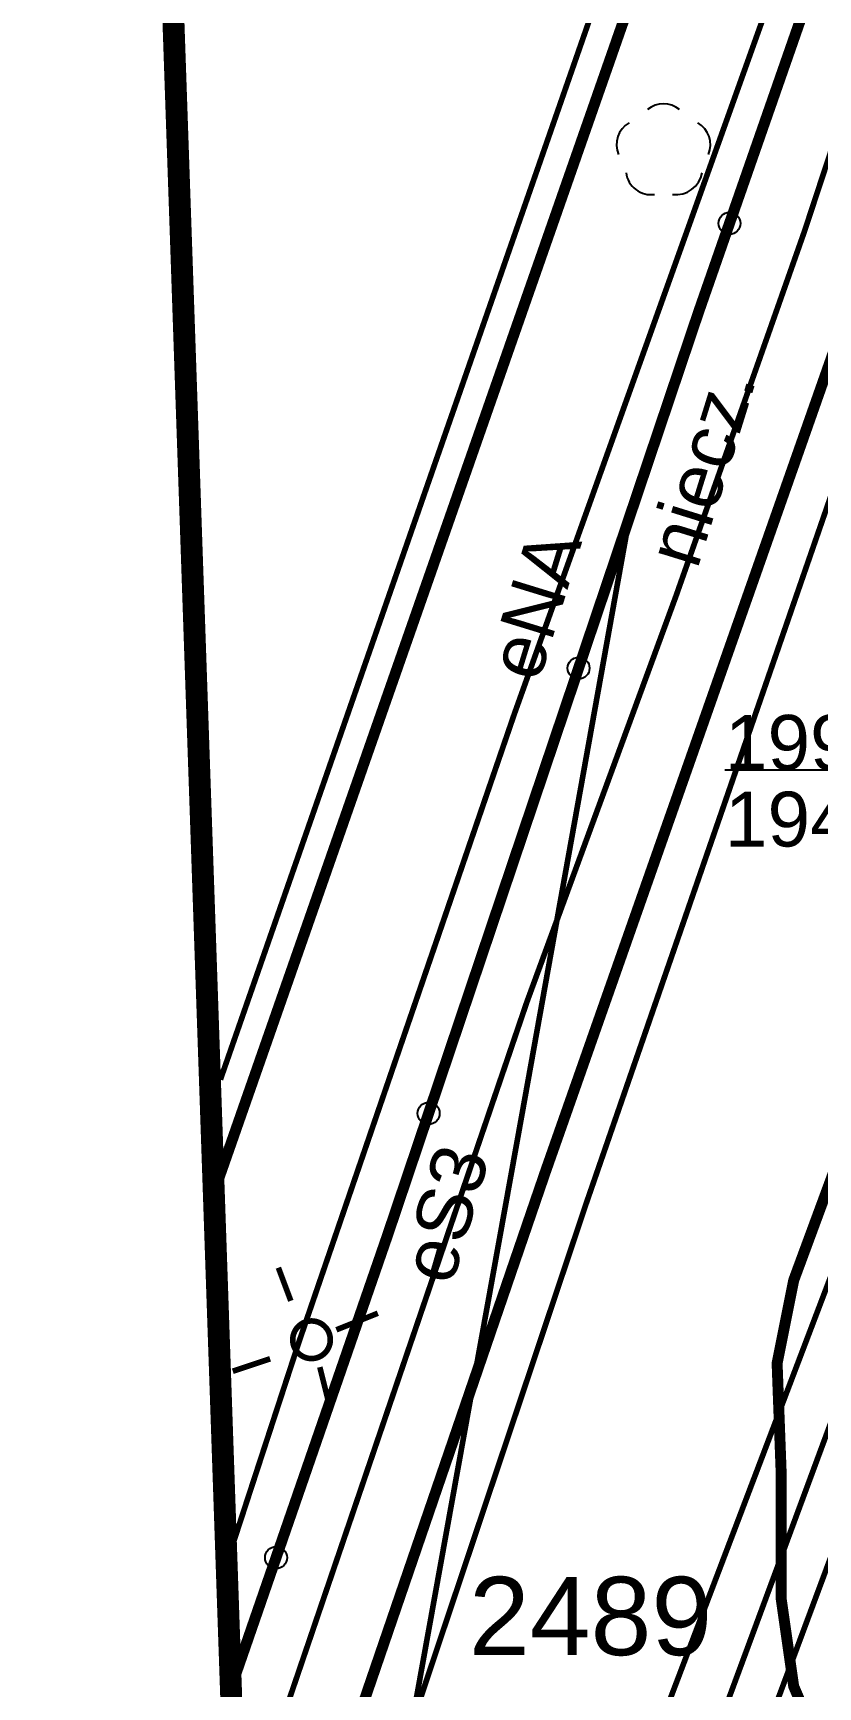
# Model space of a CAD drawing. Extents: x 7572697 to 7573818, y 5546684 to 5547005.
# Drawn here: x 7572704.83 to 7572717.36, y 5546918.49 to 5546944.9 of the extents above; entities that cross this region are included whole.
import ezdxf
from ezdxf.enums import TextEntityAlignment as Align

# ---------------------------------------------------------------- set-up
doc = ezdxf.new("R2010")
doc.units = 0
doc.header["$MEASUREMENT"] = 0
doc.linetypes.add('1', pattern=[2, 1, -1])
doc.linetypes.add('901', pattern=[0])
doc.styles.add('STYL_ARIAL', font='Arial', dxfattribs={"oblique": 0.1})

# ---------------------------------------------------------------- blocks, each defined once
blk = doc.blocks.new('926')
at = {"color": 0}
for centre, radius, start, end in [((0, 0.35), 0.4, 50.114, 129.886), ((-0.35, 0.1), 0.4, 119.8482, 203.5195), ((0.35, 0.1), 0.4, 336.8845, 60.1518), ((-0.2, -0.3), 0.4, 187.477, 278.4788), ((0.2, -0.275), 0.425, 262.6459, 349.6289)]:
    blk.add_arc(centre, radius, start, end, dxfattribs=at)

msp = doc.modelspace()

# ---------------------------------------------------------------- linework, layer by layer
at = {"color": 0}
msp.add_line((7572715.8724, 5546933.1371), (7572719.5474, 5546933.1371), dxfattribs=at)
at = {"color": 6, "const_width": 0.35}
msp.add_lwpolyline([(7572705, 5547005), (7572708, 5546918), (7572800, 5546882)], dxfattribs=at)
at = {"color": 0}
for points, const_width in [([(7572730.0408, 5546999.0858), (7572725.9398, 5546978.5145), (7572707.7497, 5546926.4974)], 0.175), ([(7572738.0701, 5546997.2565), (7572728.5451, 5546970.6659), (7572723.1873, 5546955.6905), (7572713.0008, 5546926.7054), (7572709.7597, 5546917.2466)], 0.175), ([(7572710.8842, 5546917.9344), (7572713.6623, 5546926.2291), (7572719.1524, 5546942.1041), (7572722.5259, 5546951.8275), (7572725.0394, 5546959.1035), (7572730.7279, 5546975.5871), (7572738.1363, 5546997.1638)], 0.09), ([(7572717.9619, 5546916.3205), (7572717.565, 5546917.1142), (7572716.9697, 5546918.5033), (7572716.7712, 5546919.8923), (7572716.7712, 5546921.8767), (7572716.7051, 5546923.6626), (7572716.9697, 5546924.9856), (7572718.0942, 5546928.0283), (7572720.8723, 5546936.2303), (7572725.304, 5546949.4198), (7572728.2145, 5546958.0188), (7572731.0587, 5546966.4193), (7572736.9457, 5546983.5114), (7572741.4436, 5546996.4098)], 0.175), ([(7572705.8315, 5546981.3455), (7572723.9554, 5546974.5325), (7572707.8159, 5546928.1907)], 0.09), ([(7572710.8784, 5546917.9447), (7572712.6313, 5546927.6351), (7572714.318, 5546937.0079)], 0.09), ([(7572708.7419, 5546925.1877), (7572708.9403, 5546924.6585)], 0.09), ([(7572709.668, 5546924.1955), (7572710.3295, 5546924.4601)], 0.09), ([(7572709.0291, 5546923.8595), (7572709.023, 5546923.868), (7572709.0173, 5546923.8768), (7572709.0119, 5546923.8858), (7572709.0068, 5546923.8949), (7572709.002, 5546923.9042), (7572708.9975, 5546923.9137), (7572708.9934, 5546923.9233), (7572708.9896, 5546923.9331), (7572708.9861, 5546923.943), (7572708.983, 5546923.953), (7572708.9803, 5546923.9631), (7572708.9779, 5546923.9732), (7572708.9759, 5546923.9835), (7572708.9742, 5546923.9939), (7572708.9729, 5546924.0042), (7572708.9719, 5546924.0147), (7572708.9713, 5546924.0251), (7572708.9711, 5546924.0356), (7572708.9712, 5546924.0461), (7572708.9717, 5546924.0565), (7572708.9726, 5546924.067), (7572708.9739, 5546924.0774), (7572708.9754, 5546924.0877), (7572708.9774, 5546924.098), (7572708.9797, 5546924.1082), (7572708.9824, 5546924.1183), (7572708.9854, 5546924.1284), (7572708.9888, 5546924.1383), (7572708.9925, 5546924.1481), (7572708.9966, 5546924.1577), (7572709.0009, 5546924.1672), (7572709.0057, 5546924.1766), (7572709.0107, 5546924.1858), (7572709.0161, 5546924.1947), (7572709.0217, 5546924.2036), (7572709.0277, 5546924.2122), (7572709.034, 5546924.2205), (7572709.0405, 5546924.2287), (7572709.0474, 5546924.2366), (7572709.0545, 5546924.2443), (7572709.0619, 5546924.2518), (7572709.0695, 5546924.2589), (7572709.0774, 5546924.2658), (7572709.0855, 5546924.2724), (7572709.0938, 5546924.2788), (7572709.1024, 5546924.2848), (7572709.1111, 5546924.2906), (7572709.1201, 5546924.296), (7572709.1292, 5546924.3011), (7572709.1385, 5546924.3059), (7572709.148, 5546924.3103), (7572709.1576, 5546924.3145), (7572709.1674, 5546924.3183), (7572709.1773, 5546924.3217), (7572709.1873, 5546924.3248), (7572709.1974, 5546924.3276), (7572709.2076, 5546924.33), (7572709.2179, 5546924.332), (7572709.2282, 5546924.3337), (7572709.2386, 5546924.335), (7572709.249, 5546924.3359), (7572709.2595, 5546924.3365), (7572709.2699, 5546924.3368), (7572709.2804, 5546924.3366), (7572709.2909, 5546924.3361), (7572709.3013, 5546924.3352), (7572709.3117, 5546924.334), (7572709.322, 5546924.3324), (7572709.3323, 5546924.3304), (7572709.3425, 5546924.3281), (7572709.3527, 5546924.3255), (7572709.3627, 5546924.3224), (7572709.3726, 5546924.3191), (7572709.3824, 5546924.3154), (7572709.392, 5546924.3113), (7572709.4016, 5546924.3069), (7572709.4109, 5546924.3022), (7572709.4201, 5546924.2971), (7572709.4291, 5546924.2918), (7572709.4379, 5546924.2861), (7572709.4465, 5546924.2801), (7572709.4549, 5546924.2739), (7572709.463, 5546924.2673), (7572709.471, 5546924.2605), (7572709.4786, 5546924.2534), (7572709.4861, 5546924.246), (7572709.4933, 5546924.2384), (7572709.5002, 5546924.2305), (7572709.5068, 5546924.2224), (7572709.5131, 5546924.214), (7572709.5191, 5546924.2055), (7572709.5249, 5546924.1967), (7572709.5303, 5546924.1878), (7572709.5354, 5546924.1786), (7572709.5402, 5546924.1693), (7572709.5447, 5546924.1598), (7572709.5488, 5546924.1502), (7572709.5526, 5546924.1405), (7572709.556, 5546924.1306), (7572709.5591, 5546924.1206), (7572709.5619, 5546924.1105), (7572709.5643, 5546924.1003), (7572709.5663, 5546924.09), (7572709.568, 5546924.0797), (7572709.5693, 5546924.0693), (7572709.5703, 5546924.0588), (7572709.5709, 5546924.0484), (7572709.5711, 5546924.0379), (7572709.5709, 5546924.0275), (7572709.5704, 5546924.017), (7572709.5696, 5546924.0066), (7572709.5683, 5546923.9962), (7572709.5667, 5546923.9858), (7572709.5648, 5546923.9755), (7572709.5625, 5546923.9653), (7572709.5598, 5546923.9552), (7572709.5568, 5546923.9452), (7572709.5534, 5546923.9353), (7572709.5497, 5546923.9255), (7572709.5456, 5546923.9158), (7572709.5412, 5546923.9063), (7572709.5365, 5546923.8969), (7572709.5315, 5546923.8878), (7572709.5261, 5546923.8788), (7572709.5205, 5546923.87), (7572709.5145, 5546923.8614), (7572709.5082, 5546923.853), (7572709.5017, 5546923.8448), (7572709.4948, 5546923.8369), (7572709.4877, 5546923.8292), (7572709.4803, 5546923.8218), (7572709.4727, 5546923.8146), (7572709.4648, 5546923.8077), (7572709.4567, 5546923.8011), (7572709.4484, 5546923.7947), (7572709.4398, 5546923.7887), (7572709.4311, 5546923.783), (7572709.4221, 5546923.7775), (7572709.413, 5546923.7724), (7572709.4036, 5546923.7676), (7572709.3942, 5546923.7632), (7572709.3846, 5546923.759), (7572709.3748, 5546923.7553), (7572709.3649, 5546923.7518), (7572709.3549, 5546923.7487), (7572709.3448, 5546923.746), (7572709.3346, 5546923.7436), (7572709.3243, 5546923.7415), (7572709.314, 5546923.7398), (7572709.3036, 5546923.7385), (7572709.2932, 5546923.7376), (7572709.2827, 5546923.737), (7572709.2723, 5546923.7368), (7572709.2618, 5546923.7369), (7572709.2513, 5546923.7374), (7572709.2409, 5546923.7383), (7572709.2305, 5546923.7395), (7572709.2201, 5546923.7411), (7572709.2099, 5546923.7431), (7572709.1996, 5546923.7454), (7572709.1895, 5546923.7481), (7572709.1795, 5546923.7511), (7572709.1696, 5546923.7545), (7572709.1598, 5546923.7582), (7572709.1501, 5546923.7622), (7572709.1406, 5546923.7666), (7572709.1313, 5546923.7713), (7572709.1221, 5546923.7764), (7572709.1131, 5546923.7817), (7572709.1043, 5546923.7874), (7572709.0957, 5546923.7934), (7572709.0873, 5546923.7996), (7572709.0791, 5546923.8062), (7572709.0712, 5546923.813), (7572709.0635, 5546923.8202), (7572709.0561, 5546923.8275), (7572709.0489, 5546923.8352), (7572709.042, 5546923.843), (7572709.0291, 5546923.8595)], 0.09), ([(7572709.2469, 5546924.019), (7572709.2463, 5546924.0199), (7572709.2457, 5546924.0207), (7572709.2452, 5546924.0216), (7572709.2446, 5546924.0225), (7572709.2442, 5546924.0235), (7572709.2437, 5546924.0244), (7572709.2433, 5546924.0254), (7572709.2429, 5546924.0264), (7572709.2426, 5546924.0273), (7572709.2423, 5546924.0283), (7572709.242, 5546924.0294), (7572709.2418, 5546924.0304), (7572709.2416, 5546924.0314), (7572709.2414, 5546924.0324), (7572709.2413, 5546924.0335), (7572709.2412, 5546924.0345), (7572709.2411, 5546924.0356), (7572709.2411, 5546924.0366), (7572709.2411, 5546924.0377), (7572709.2411, 5546924.0387), (7572709.2412, 5546924.0397), (7572709.2414, 5546924.0408), (7572709.2415, 5546924.0418), (7572709.2417, 5546924.0428), (7572709.2419, 5546924.0439), (7572709.2422, 5546924.0449), (7572709.2425, 5546924.0459), (7572709.2428, 5546924.0469), (7572709.2432, 5546924.0479), (7572709.2436, 5546924.0488), (7572709.2441, 5546924.0498), (7572709.2445, 5546924.0507), (7572709.245, 5546924.0516), (7572709.2456, 5546924.0525), (7572709.2461, 5546924.0534), (7572709.2467, 5546924.0543), (7572709.2474, 5546924.0551), (7572709.248, 5546924.0559), (7572709.2487, 5546924.0567), (7572709.2494, 5546924.0575), (7572709.2502, 5546924.0582), (7572709.2509, 5546924.0589), (7572709.2517, 5546924.0596), (7572709.2525, 5546924.0603), (7572709.2534, 5546924.0609), (7572709.2542, 5546924.0615), (7572709.2551, 5546924.0621), (7572709.256, 5546924.0626), (7572709.2569, 5546924.0632), (7572709.2578, 5546924.0636), (7572709.2588, 5546924.0641), (7572709.2597, 5546924.0645), (7572709.2607, 5546924.0649), (7572709.2617, 5546924.0652), (7572709.2627, 5546924.0655), (7572709.2637, 5546924.0658), (7572709.2647, 5546924.066), (7572709.2658, 5546924.0662), (7572709.2668, 5546924.0664), (7572709.2678, 5546924.0665), (7572709.2689, 5546924.0666), (7572709.2699, 5546924.0667), (7572709.271, 5546924.0667), (7572709.272, 5546924.0667), (7572709.2731, 5546924.0667), (7572709.2741, 5546924.0666), (7572709.2751, 5546924.0664), (7572709.2762, 5546924.0663), (7572709.2772, 5546924.0661), (7572709.2782, 5546924.0659), (7572709.2792, 5546924.0656), (7572709.2802, 5546924.0653), (7572709.2812, 5546924.065), (7572709.2822, 5546924.0646), (7572709.2832, 5546924.0642), (7572709.2841, 5546924.0637), (7572709.2851, 5546924.0633), (7572709.286, 5546924.0628), (7572709.2869, 5546924.0622), (7572709.2878, 5546924.0617), (7572709.2886, 5546924.0611), (7572709.2895, 5546924.0604), (7572709.2903, 5546924.0598), (7572709.2911, 5546924.0591), (7572709.2918, 5546924.0584), (7572709.2926, 5546924.0576), (7572709.2933, 5546924.0569), (7572709.294, 5546924.0561), (7572709.2946, 5546924.0553), (7572709.2953, 5546924.0544), (7572709.2959, 5546924.0536), (7572709.2965, 5546924.0527), (7572709.297, 5546924.0518), (7572709.2975, 5546924.0509), (7572709.298, 5546924.05), (7572709.2984, 5546924.049), (7572709.2989, 5546924.0481), (7572709.2992, 5546924.0471), (7572709.2996, 5546924.0461), (7572709.2999, 5546924.0451), (7572709.3002, 5546924.0441), (7572709.3004, 5546924.0431), (7572709.3006, 5546924.042), (7572709.3008, 5546924.041), (7572709.3009, 5546924.04), (7572709.301, 5546924.0389), (7572709.3011, 5546924.0379), (7572709.3011, 5546924.0368), (7572709.3011, 5546924.0358), (7572709.301, 5546924.0347), (7572709.3009, 5546924.0337), (7572709.3008, 5546924.0327), (7572709.3006, 5546924.0316), (7572709.3004, 5546924.0306), (7572709.3002, 5546924.0296), (7572709.2999, 5546924.0286), (7572709.2996, 5546924.0276), (7572709.2993, 5546924.0266), (7572709.2989, 5546924.0256), (7572709.2985, 5546924.0246), (7572709.2981, 5546924.0237), (7572709.2976, 5546924.0227), (7572709.2971, 5546924.0218), (7572709.2966, 5546924.0209), (7572709.296, 5546924.02), (7572709.2954, 5546924.0192), (7572709.2948, 5546924.0183), (7572709.2941, 5546924.0175), (7572709.2935, 5546924.0167), (7572709.2927, 5546924.016), (7572709.292, 5546924.0152), (7572709.2912, 5546924.0145), (7572709.2905, 5546924.0138), (7572709.2896, 5546924.0132), (7572709.2888, 5546924.0125), (7572709.288, 5546924.0119), (7572709.2871, 5546924.0113), (7572709.2862, 5546924.0108), (7572709.2853, 5546924.0103), (7572709.2843, 5546924.0098), (7572709.2834, 5546924.0094), (7572709.2824, 5546924.009), (7572709.2815, 5546924.0086), (7572709.2805, 5546924.0082), (7572709.2795, 5546924.0079), (7572709.2785, 5546924.0076), (7572709.2774, 5546924.0074), (7572709.2764, 5546924.0072), (7572709.2754, 5546924.007), (7572709.2743, 5546924.0069), (7572709.2733, 5546924.0068), (7572709.2722, 5546924.0067), (7572709.2712, 5546924.0067), (7572709.2701, 5546924.0067), (7572709.2691, 5546924.0068), (7572709.2681, 5546924.0069), (7572709.267, 5546924.007), (7572709.266, 5546924.0072), (7572709.265, 5546924.0074), (7572709.2639, 5546924.0076), (7572709.2629, 5546924.0079), (7572709.2619, 5546924.0082), (7572709.2609, 5546924.0085), (7572709.2599, 5546924.0089), (7572709.259, 5546924.0093), (7572709.258, 5546924.0097), (7572709.2571, 5546924.0102), (7572709.2562, 5546924.0107), (7572709.2553, 5546924.0112), (7572709.2544, 5546924.0118), (7572709.2535, 5546924.0124), (7572709.2527, 5546924.013), (7572709.2519, 5546924.0137), (7572709.2511, 5546924.0144), (7572709.2503, 5546924.0151), (7572709.2496, 5546924.0158), (7572709.2489, 5546924.0166), (7572709.2482, 5546924.0173), (7572709.2469, 5546924.019)], 0.09), ([(7572708.0143, 5546923.5341), (7572708.6096, 5546923.7325)], 0.09), ([(7572709.4034, 5546923.6002), (7572709.5357, 5546923.071)], 0.09)]:
    msp.add_lwpolyline(points, dxfattribs=dict(at, const_width=const_width))
at = {"color": 1, "const_width": 0.09}
for points in [[(7572731.7598, 5546998.7778), (7572729.577, 5546988.5913), (7572730.8999, 5546986.7393), (7572730.1723, 5546983.4981), (7572728.8494, 5546983.1674), (7572726.0051, 5546975.1638), (7572725.4759, 5546974.6346), (7572719.8536, 5546954.566), (7572712.5114, 5546934.0343), (7572709.0718, 5546924.0066), (7572707.9473, 5546920.567)], [(7572708.675, 5546917.5905), (7572712.7099, 5546929.4306), (7572715.0911, 5546935.9129), (7572717.1417, 5546941.7337), (7572720.1182, 5546950.756), (7572722.2349, 5546956.9737), (7572722.8963, 5546958.8919), (7572724.1531, 5546961.4716), (7572728.8495, 5546975.521), (7572730.8338, 5546980.2173), (7572732.8844, 5546984.7814), (7572734.538, 5546988.4459), (7572735.6625, 5546992.6792), (7572737.3161, 5546997.3756)]]:
    msp.add_lwpolyline(points, dxfattribs=at)
at = {"color": 0, "linetype": '901', "const_width": 0.175}
msp.add_lwpolyline([(7572732.3816, 5546998.5661), (7572730.1988, 5546988.4458), (7572731.5879, 5546986.0645), (7572728.4129, 5546977.2672), (7572722.7905, 5546961.498), (7572715.4483, 5546940.4372), (7572710.4873, 5546925.7131), (7572708.0399, 5546918.6355)], dxfattribs=at)
at = {"color": 37, "linetype": '1', "const_width": 0.09}
for points in [[(7572718.2925, 5546926.97), (7572713.993, 5546915.6591)], [(7572719.7478, 5546926.4408), (7572715.5145, 5546915.0637)]]:
    msp.add_lwpolyline(points, dxfattribs=at)
at = {"color": 37, "const_width": 0.09}
msp.add_lwpolyline([(7572719.0202, 5546926.6525), (7572714.7869, 5546915.2093)], dxfattribs=at)
at = {"color": 0}
for centre in [(7572715.9447, 5546941.8612), (7572713.5351, 5546934.7589), (7572711.1404, 5546927.6515), (7572708.7047, 5546920.558)]:
    msp.add_circle(centre, 0.175, dxfattribs=at)

# ---------------------------------------------------------------- block references
msp.add_blockref('926', (7572714.89, 5546943.02), dxfattribs=at)

# ---------------------------------------------------------------- texts
at = {"color": 0, "style": 'STYL_ARIAL'}
for s, rotation, p in [('niecz.', 72.7185, (7572714.5931, 5546936.5791)), ('eNA', 72.8973, (7572712.0599, 5546934.7674)), ('eS3', 73.7398, (7572710.6717, 5546925.1265))]:
    msp.add_text(s, height=0.875, rotation=rotation, dxfattribs=at).set_placement(p, align=Align.TOP_LEFT)
for s, p in [('199,02', (7572715.8724, 5546933.1371)), ('194,02', (7572715.8724, 5546931.9121))]:
    msp.add_text(s, height=0.875, dxfattribs=at).set_placement(p)
msp.add_text('2489', height=1.25, dxfattribs=at).set_placement((7572711.7846, 5546920.2516), align=Align.TOP_LEFT)

doc.saveas('drawing.dxf')
